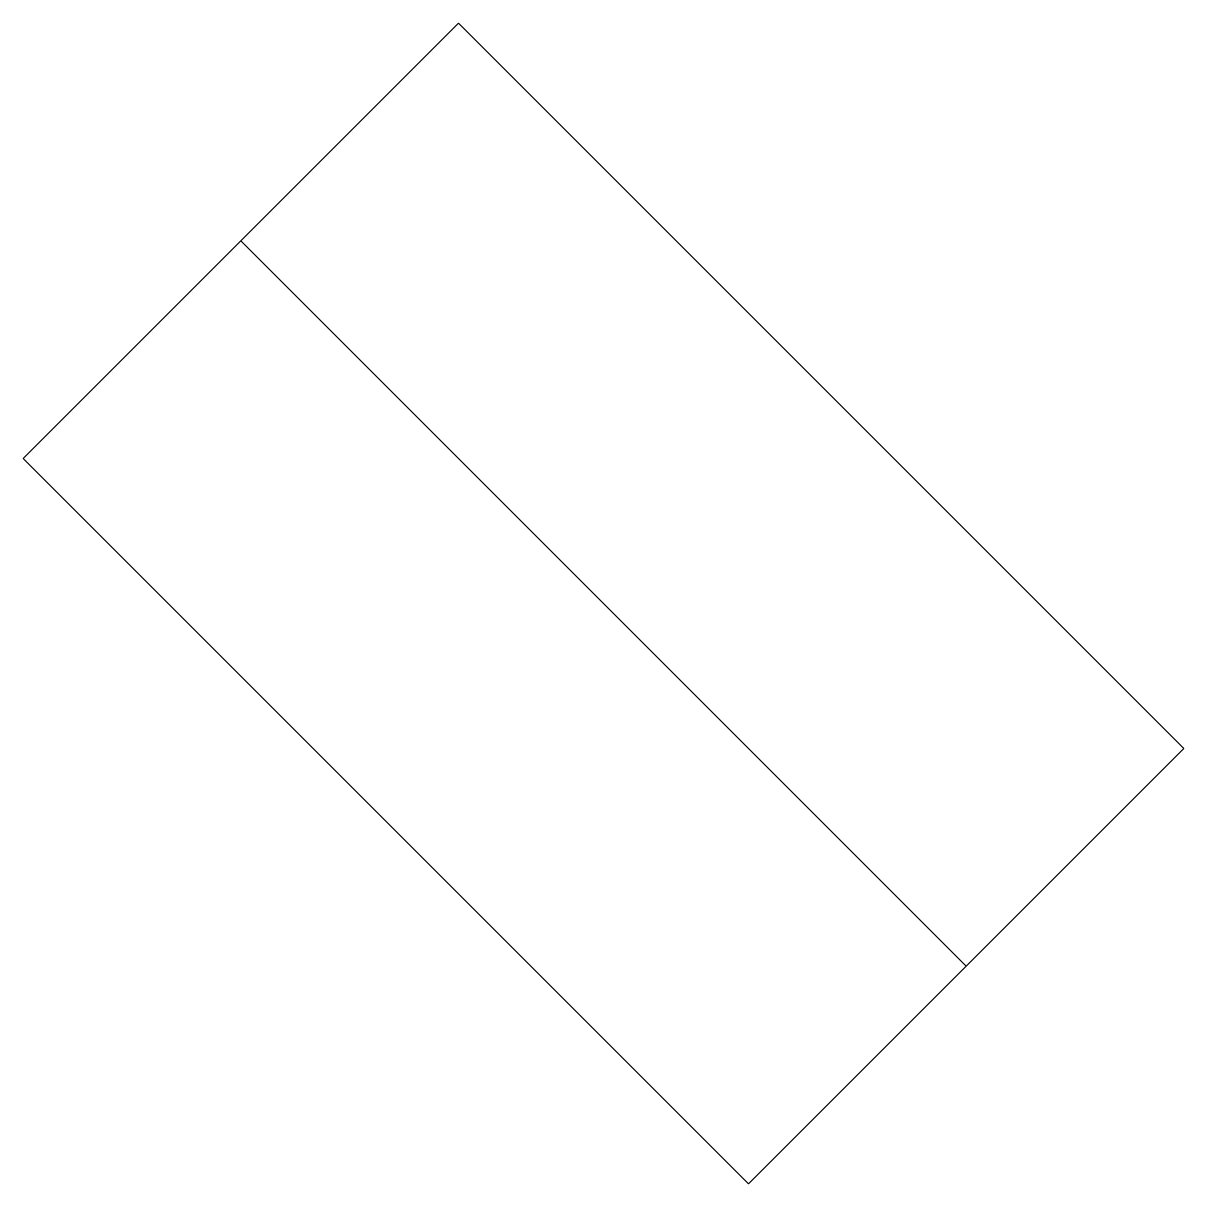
# Model space of a CAD drawing. Header units: inches. Extents: x -5.7 to 5.7, y -5.7 to 5.7.
import ezdxf

# ---------------------------------------------------------------- set-up
doc = ezdxf.new("R2010")
doc.units = ezdxf.units.IN
doc.header["$MEASUREMENT"] = 0
doc.layers.add('Fenetre', color=2, linetype='Continuous')

msp = doc.modelspace()

# ---------------------------------------------------------------- linework, layer by layer
at = {"extrusion": (-0.707107, -0.707107, 0)}
for p, q in [((-1.414, 5.657, -4.5), (-5.657, 1.414, -4.5)), ((5.657, -1.414, -4.5), (-1.414, 5.657, -4.5)), ((-1.414, 5.657, -4.5), (-1.414, 5.657, 2.5)), ((-1.414, 5.657, 2.5), (5.657, -1.414, 2.5)), ((1.414, -5.657, -4.5), (-5.657, 1.414, -4.5)), ((-5.657, 1.414, -4.5), (-5.657, 1.414, 2.5)), ((-5.657, 1.414, 2.5), (1.414, -5.657, 2.5)), ((5.657, -1.414, -4.5), (5.657, -1.414, 2.5)), ((1.414, -5.657, -4.5), (1.414, -5.657, 2.5))]:
    msp.add_line(p, q, dxfattribs=at)
at = {"extrusion": (0.707107, -0.707107, 0)}
for p, q in [((-3.536, 3.536, 4.808), (-1.414, 5.657, 2.5)), ((-3.536, 3.536, 4.808), (-5.657, 1.414, 2.5)), ((-3.536, 3.536, 4.808), (3.536, -3.536, 4.808)), ((5.657, -1.414, -4.5), (1.414, -5.657, -4.5)), ((3.536, -3.536, 4.808), (5.657, -1.414, 2.5)), ((3.536, -3.536, 4.808), (1.414, -5.657, 2.5))]:
    msp.add_line(p, q, dxfattribs=at)
at = {"layer": 'Fenetre', "extrusion": (0.707107, -0.707107, 0)}
for elevation in [-5, 5]:
    msp.add_lwpolyline([(1.5, 1.5), (-1.5, 1.5), (-1.5, -1.5), (1.5, -1.5)], close=True, dxfattribs=dict(at, elevation=elevation))
at = {"layer": 'Fenetre', "extrusion": (-0.707107, -0.707107, 0)}
for elevation in [-3, 3]:
    msp.add_lwpolyline([(-2.5, 1.5), (2.5, 1.5), (2.5, -1.5), (-2.5, -1.5)], close=True, dxfattribs=dict(at, elevation=elevation))

doc.saveas('drawing.dxf')
